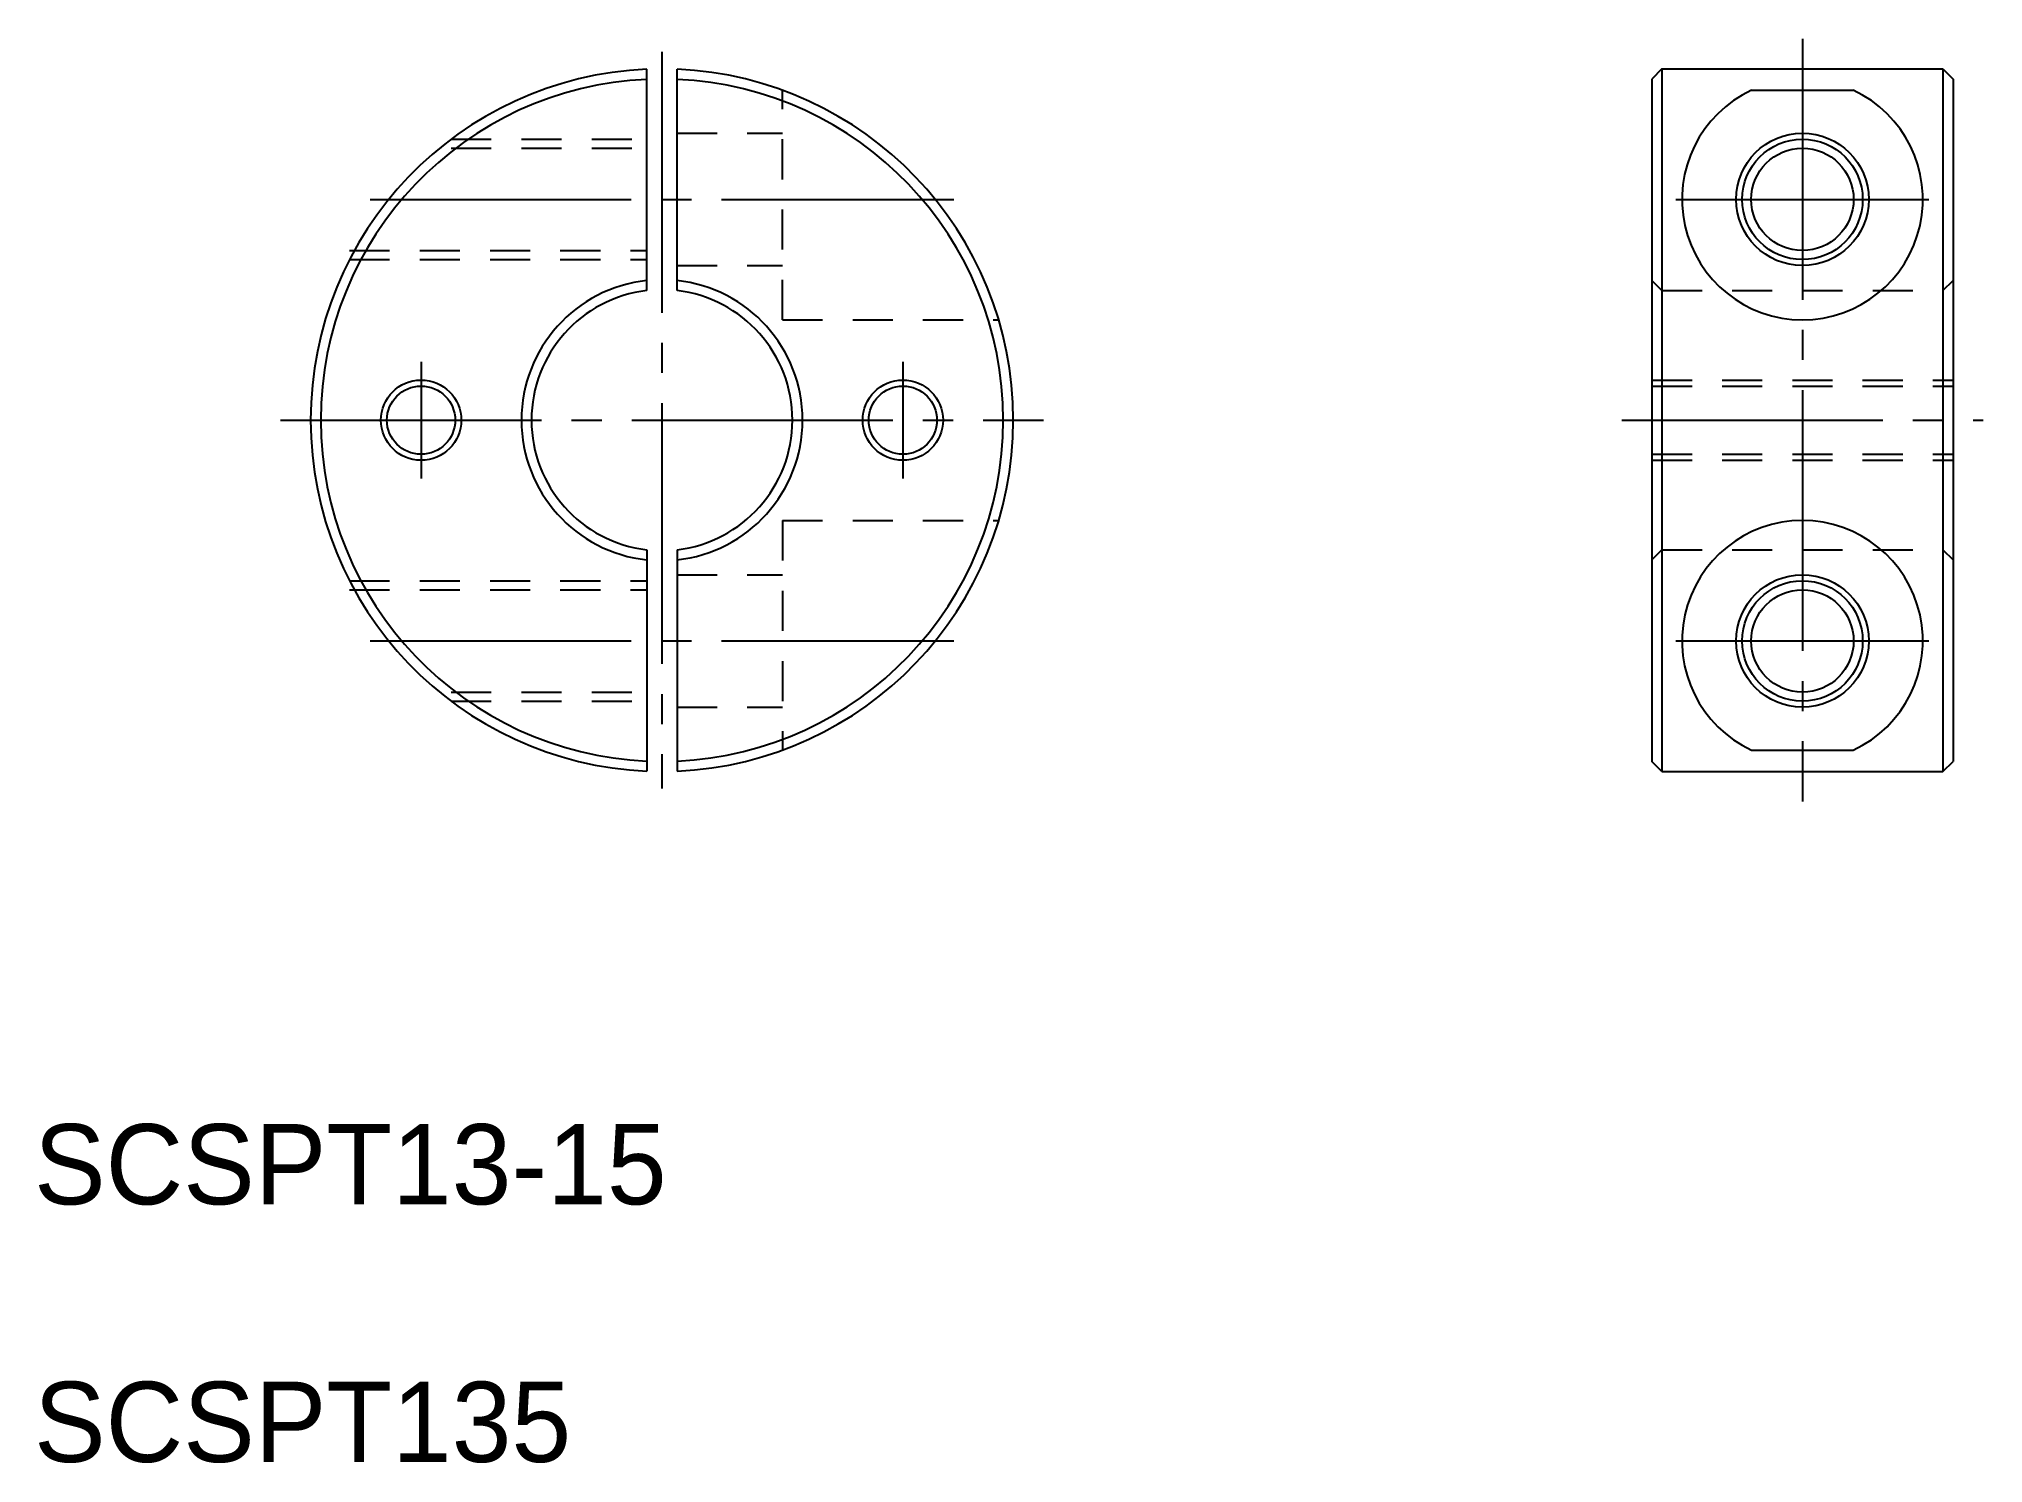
# Model space of a CAD drawing. Extents: x 86.4 to 183.2, y 119.3 to 190.3.
import ezdxf

# ---------------------------------------------------------------- set-up
doc = ezdxf.new("R2010")
doc.units = 0
doc.linetypes.add('CENTER', pattern=[17.5, 13, -1.5, 1.5, -1.5])
doc.linetypes.add('DASHED', pattern=[3.5, 2, -1.5])
doc.layers.get('0').update_dxf_attribs({"linetype": 'CONTINUOUS'})
doc.layers.add('CENTER', color=1, linetype='CENTER')

msp = doc.modelspace()

# ---------------------------------------------------------------- linework, layer by layer
at = {"linetype": 'CONTINUOUS'}
for p, q in [((116.647, 177.766), (116.647, 188.793)), ((118.147, 177.766), (118.147, 188.793))]:
    msp.add_line(p, q, dxfattribs=at)
at = {"color": 7, "linetype": 'CONTINUOUS'}
for p, q in [((167.207, 188.81), (166.707, 188.31)), ((166.707, 188.31), (166.707, 154.31)), ((167.207, 188.81), (167.207, 153.81)), ((167.207, 188.81), (181.207, 188.81)), ((181.207, 188.81), (181.207, 153.81)), ((181.207, 188.81), (181.707, 188.31)), ((181.707, 188.31), (181.707, 154.31)), ((171.674, 187.749), (176.74, 187.749)), ((116.647, 164.853), (116.647, 153.826)), ((118.147, 164.853), (118.147, 153.826)), ((167.207, 153.81), (166.707, 154.31)), ((171.674, 154.87), (176.74, 154.87)), ((181.207, 153.81), (181.707, 154.31)), ((167.207, 153.81), (181.207, 153.81))]:
    msp.add_line(p, q, dxfattribs=at)
at = {"color": 3, "linetype": 'DASHED'}
for p, q in [((123.397, 176.31), (123.397, 187.749)), ((106.897, 185.31), (116.647, 185.31)), ((118.147, 185.61), (123.397, 185.61)), ((106.897, 184.86), (116.647, 184.86)), ((101.832, 179.76), (116.647, 179.76)), ((101.832, 179.31), (116.647, 179.31)), ((118.147, 179.01), (123.397, 179.01)), ((166.707, 178.266), (167.207, 177.766)), ((181.207, 177.766), (181.707, 178.266)), ((167.207, 177.766), (181.207, 177.766)), ((123.397, 176.31), (134.167, 176.31)), ((166.707, 173.31), (181.707, 173.31)), ((166.707, 173.01), (181.707, 173.01)), ((166.707, 169.61), (181.707, 169.61)), ((166.707, 169.31), (181.707, 169.31)), ((123.397, 166.31), (134.167, 166.31)), ((123.397, 166.31), (123.397, 154.87)), ((166.707, 164.353), (167.207, 164.853)), ((167.207, 164.853), (181.207, 164.853)), ((181.207, 164.853), (181.707, 164.353)), ((101.832, 163.31), (116.647, 163.31)), ((101.832, 162.86), (116.647, 162.86)), ((118.147, 163.61), (123.397, 163.61)), ((106.897, 157.76), (116.647, 157.76)), ((106.897, 157.31), (116.647, 157.31)), ((118.147, 157.01), (123.397, 157.01))]:
    msp.add_line(p, q, dxfattribs=at)
for p, q in [((181.707, 179.81), (181.707, 179.81)), ((181.707, 171.31), (181.707, 171.31))]:
    msp.add_line(p, q)
at = {"color": 7, "linetype": 'CONTINUOUS'}
for centre in [(174.207, 182.31), (174.207, 160.31)]:
    msp.add_circle(centre, 3.3, dxfattribs=at)
at = {"color": 3, "linetype": 'CONTINUOUS'}
for centre in [(174.207, 182.31), (174.207, 160.31)]:
    msp.add_circle(centre, 3, dxfattribs=at)
for centre, radius in [((174.207, 182.31), 2.55), ((105.397, 171.31), 2), ((105.397, 171.31), 1.7), ((129.397, 171.31), 2), ((129.397, 171.31), 1.7), ((174.207, 160.31), 2.55)]:
    msp.add_circle(centre, radius)
at = {"color": 7, "linetype": 'CONTINUOUS'}
for centre, radius, start, end in [((117.397, 171.31), 17.5, 92.45629, 267.5437), ((117.397, 171.31), 17, 92.52857, 267.47144), ((117.397, 171.31), 17.5, 272.45628, 87.54372), ((117.397, 171.31), 17, 272.52857, 87.47142), ((174.207, 182.31), 6, 114.96757, 65.03243), ((117.397, 171.31), 7, 96.15064, 263.84936), ((117.397, 171.31), 7, 276.15064, 83.84936), ((117.397, 171.31), 6.5, 96.62581, 263.3742), ((117.397, 171.31), 6.5, 276.62581, 83.37419), ((174.207, 160.31), 6, 294.96757, 245.03243)]:
    msp.add_arc(centre, radius, start, end, dxfattribs=at)
at = {"layer": 'CENTER', "color": 1, "linetype": 'CENTER'}
for p, q in [((174.207, 190.31), (174.207, 152.31)), ((117.397, 189.664), (117.397, 152.955)), ((102.864, 182.31), (131.929, 182.31)), ((167.907, 182.31), (180.507, 182.31)), ((105.397, 174.213), (105.397, 168.406)), ((129.397, 174.213), (129.397, 168.406)), ((98.397, 171.31), (136.397, 171.31)), ((165.207, 171.31), (183.207, 171.31)), ((102.864, 160.31), (131.929, 160.31)), ((167.907, 160.31), (180.507, 160.31))]:
    msp.add_line(p, q, dxfattribs=at)

# ---------------------------------------------------------------- texts
for s, p in [('SCSPT13-15', (86.116, 132.236)), ('SCSPT135', (86.116, 119.398))]:
    msp.add_text(s, height=4).set_placement(p)

doc.saveas('drawing.dxf')
